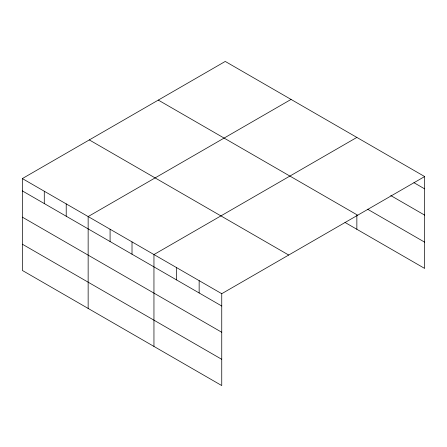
<?xml version="1.0" encoding="UTF-8"?>
<svg xmlns="http://www.w3.org/2000/svg" width="447" height="447" viewBox="0 0 447 447"><rect width="100%" height="100%" fill="white"/><g stroke="black" fill="none" stroke-linecap="round" stroke-linejoin="round"><path stroke-width="0.67" d="M424.65 176.554L225.254 61.435L22.35 178.577L22.35 270.446L221.746 385.565L221.746 293.696L424.65 176.554L424.65 268.423L345 222.438M291.053 99.424L88.148 216.566L88.148 308.436M356.857 137.413L153.952 254.555L153.952 346.425M413.944 182.689L424.65 188.869M390.751 195.551L424.65 215.124M367.563 209.207L424.65 242.168M158.294 100.089L357.689 215.208M89.311 139.922L288.706 255.041M22.35 178.577L221.746 293.696M22.35 190.897L221.746 306.016M22.35 217.147L221.746 332.266M22.35 244.196L221.746 359.315M356.857 215.465L356.857 229.283M199.15 280.649L199.15 292.969M176.548 267.602L176.548 279.923M132.016 241.894L132.016 254.214M110.085 229.233L110.085 241.548M66.217 203.905L66.217 216.225M44.281 191.243L44.281 203.558"/></g></svg>
